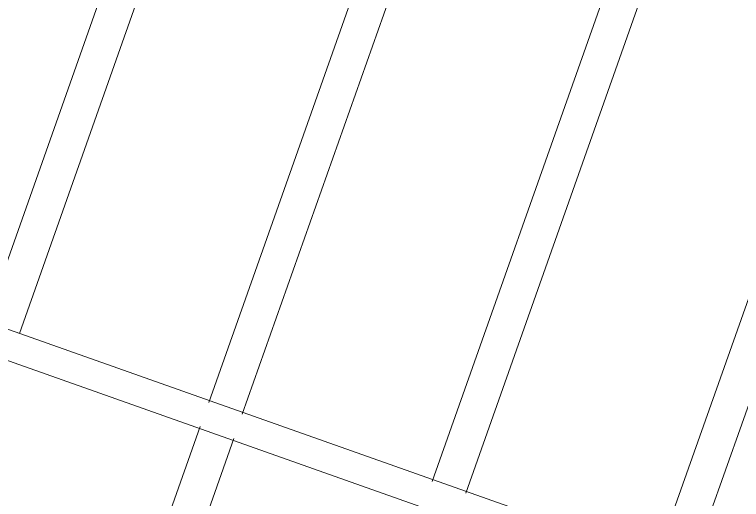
# Model space of a CAD drawing. Header units: centimetres. Extents: x -38353 to 28366, y -42745 to 17597.
# Drawn here: x -20631.6 to -20570.3, y -23621.9 to -23581 of the extents above; entities that cross this region are included whole.
import ezdxf

# ---------------------------------------------------------------- set-up
doc = ezdxf.new("R2010")
doc.units = ezdxf.units.CM
doc.header["$LTSCALE"] = 500
doc.layers.add('A-FLOR-HRAL', color=11, linetype='Continuous', lineweight=9)

# ---------------------------------------------------------------- blocks, each defined once
blk = doc.blocks.new('Railing - 25mm 2-265523-A vaziyet')
at = {"layer": 'A-FLOR-HRAL'}
for p, q in [((-29010.091, 2581), (-29010.091, 2495)), ((-29007.591, 2495), (-29007.591, 2581))]:
    blk.add_line(p, q, dxfattribs=at)
blk = doc.blocks.new('Railing - Railing-1709274-A vaziyet')
at = {"layer": 'A-FLOR-HRAL'}
for p, q in [((-28910.06, 2565), (-29007.591, 2565)), ((-29007.591, 2562), (-28910.054, 2562)), ((-29009.924, 2545), (-29033.841, 2545)), ((-28909.924, 2545), (-29007.759, 2545)), ((-29033.841, 2542), (-29009.924, 2542)), ((-29007.759, 2542), (-28909.924, 2542)), ((-28909.924, 2525), (-29007.759, 2525)), ((-29007.759, 2522), (-28909.924, 2522)), ((-28910.091, 2505), (-29007.611, 2505)), ((-29007.605, 2502), (-28910.091, 2502))]:
    blk.add_line(p, q, dxfattribs=at)
blk.add_blockref('Railing - 25mm 2-265523-A vaziyet', (0, 0))

msp = doc.modelspace()

# ---------------------------------------------------------------- block references
at = {"layer": 'A-FLOR-HRAL', "rotation": 70.5377214474292}
msp.add_blockref('Railing - Railing-1709274-A vaziyet', (-8550.672, 2888.6), dxfattribs=at)

doc.saveas('drawing.dxf')
